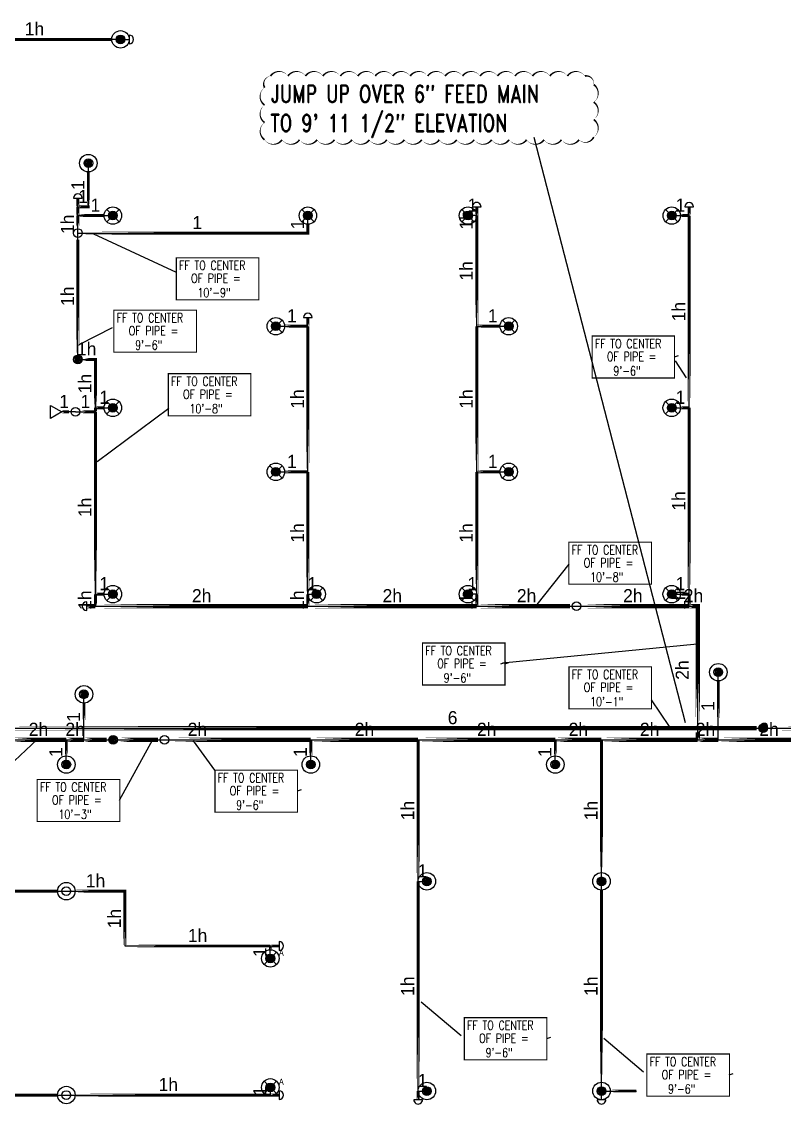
# Model space of a CAD drawing. Header units: inches. Extents: x -4258 to 19, y -149 to 1456.
# Drawn here: x -2835 to -2311, y 65 to 809 of the extents above; entities that cross this region are included whole.
import ezdxf
from ezdxf.enums import TextEntityAlignment as Align

# ---------------------------------------------------------------- set-up
doc = ezdxf.new("R2010")
doc.units = ezdxf.units.IN
doc.header["$MEASUREMENT"] = 0
for name, color, linetype in [('Coordination', 1, 'Continuous'), ('details', 1, 'Continuous'), ('headdn', 1, 'Continuous'), ('HEADUP', 1, 'Continuous'), ('PIPEBL', 1, 'Continuous'), ('pipemn', 1, 'Continuous'), ('PIPESPC', 1, 'Continuous'), ('spk-cap', 1, 'Continuous'), ('spk-pipedrop', 1, 'Continuous'), ('spk-piperise', 1, 'Continuous')]:
    doc.layers.add(name, color=color, linetype=linetype)
doc.styles.add('PDA1', font='ROMAND', dxfattribs={"width": 0.755})
doc.styles.add('PIPE', font='PIPE.SHX')

# ---------------------------------------------------------------- blocks, each defined once
blk = doc.blocks.new('DPEND3')
for p, q in [((-4.24, -4.24), (4.24, 4.24)), ((4.24, -4.24), (-4.24, 4.24))]:
    blk.add_line(p, q)
for radius in [6, 3]:
    blk.add_circle((0, 0), radius)
for points in [[(0, 0), (-3, 0), (-2.08, 2.07)], [(0, 0), (-3, 0), (-2.08, -2.07)], [(0, 0), (0, 3), (-2.12, 2.14)], [(0, 0), (0, -3), (-2.12, -2.14)], [(0, 0), (0, 3), (2.12, 2.14)], [(0, 0), (3, 0), (2.08, 2.07)], [(0, 0), (3, 0), (2.08, -2.07)], [(0, 0), (0, -3), (2.12, -2.14)]]:
    blk.add_solid(points)
blk = doc.blocks.new('SIDE1')
for p, q in [((0, 0), (7.79, 4.5)), ((7.79, -4.5), (0, 0)), ((7.79, 4.5), (7.79, -4.5))]:
    blk.add_line(p, q)
blk = doc.blocks.new('dpend1')
for radius in [6, 3]:
    blk.add_circle((0, 0), radius)
for points in [[(0.01, 2.97), (-2.53, -1.59), (-2.62, 1.36)], [(0.01, 2.97), (-2.49, -1.59), (2.52, -1.59)], [(2.52, -1.59), (0.01, 2.97), (2.6, 1.47)], [(2.52, -1.59), (-2.53, -1.59), (0.01, -2.98)]]:
    blk.add_solid(points)
blk = doc.blocks.new('SPRIG1')
for radius in [6, 3]:
    blk.add_circle((0, 0), radius)
blk = doc.blocks.new('DPEND4')
for p, q in [((4.24, -4.24), (-4.24, 4.24)), ((-4.24, -4.24), (4.24, 4.24))]:
    blk.add_line(p, q)
for radius in [6, 3]:
    blk.add_circle((0, 0), radius)
for points in [[(0, 0), (-3, 0), (-2.08, 2.07)], [(0, 0), (-3, 0), (-2.08, -2.07)], [(0, 0), (0, 3), (-2.12, 2.14)], [(0, 0), (0, -3), (-2.12, -2.14)], [(0, 0), (0, 3), (2.12, 2.14)], [(0, 0), (3, 0), (2.08, 2.07)], [(0, 0), (0, -3), (2.12, -2.14)], [(0, 0), (3, 0), (2.08, -2.07)]]:
    blk.add_solid(points)
at = {"style": 'PIPE', "width": 1.359757}
blk.add_text('A', height=4.28, dxfattribs=at).set_placement((5.9, 1.71), (9.23, 1.71), align=Align.FIT)
blk = doc.blocks.new('CAP')
blk.add_line((0, 3), (0, -3))
blk.add_arc((0, 0), 3, 270, 90)
blk = doc.blocks.new('PIPESPC')
at = {"layer": 'PIPESPC', "style": 'PIPE', "width": 0.9}
blk.add_attdef('SIZE', text='', height=9, dxfattribs=at).set_placement((0, 4.02), align=Align.CENTER)
at = {"layer": 'PIPESPC', "style": 'PIPE', "flags": 1}
blk.add_attdef('SCHED', (25.3, 3.89), '', height=9, dxfattribs=at)
blk = doc.blocks.new('vbbb122222222222')
at = {"layer": 'Coordination'}
blk.add_line((6967.97, 3928.98), (6964.31, 3927.77), dxfattribs=at)
at = {"layer": 'Coordination', "const_width": 1}
blk.add_lwpolyline([(6889.15, 3947.05), (6889.15, 3908.56), (6964.72, 3908.56), (6964.72, 3947.05), (6889.15, 3947.05)], dxfattribs=at)
at = {"layer": 'Coordination', "style": 'PDA1', "width": 0.755}
for s, p in [('FF TO CENTER', (6891.66, 3935.82)), ('OF PIPE = ', (6902.67, 3924.02)), ('9\'-6"', (6908.57, 3910.87))]:
    blk.add_text(s, height=8.4, dxfattribs=at).set_placement(p)
blk = doc.blocks.new('rise')
blk.add_circle((0, 0), 3)
blk = doc.blocks.new('drop')
blk.add_circle((0, 0), 3)
for points in [[(0.01, 2.97), (-2.53, -1.59), (-2.62, 1.36)], [(0.01, 2.97), (-2.49, -1.59), (2.52, -1.59)], [(2.52, -1.59), (0.01, 2.97), (2.6, 1.47)], [(2.52, -1.59), (-2.53, -1.59), (0.01, -2.98)]]:
    blk.add_solid(points)
blk = doc.blocks.new('vvvvbhhhhhhh')
at = {"layer": 'Coordination', "const_width": 1}
blk.add_lwpolyline([(5861.15, 4059.08), (5861.15, 4020.59), (5936.71, 4020.59), (5936.71, 4059.08), (5861.15, 4059.08)], dxfattribs=at)
at = {"layer": 'Coordination', "style": 'PDA1', "width": 0.755}
for s, p in [('FF TO CENTER', (5863.66, 4047.85)), ('OF PIPE = ', (5874.66, 4036.05)), ('10\'-1"', (5880.57, 4022.9))]:
    blk.add_text(s, height=8.4, dxfattribs=at).set_placement(p)

msp = doc.modelspace()

# ---------------------------------------------------------------- linework, layer by layer
at = {"color": 1}
for points, const_width in [([(-2885.07, 796.75), (-2772.75, 796.75)], 2), ([(-2788.84, 680.7), (-2788.84, 705.74)], 2), ([(-2796, 681.7), (-2796, 687.7)], 2), ([(-2796, 675.74), (-2796, 681.7)], 2), ([(-2796, 681.7), (-2787.84, 681.7)], 2), ([(-2796, 668.24), (-2796, 675.74)], 2), ([(-2796, 675.74), (-2778, 675.74)], 2), ([(-2521.99, 599.74), (-2521.98, 675.74)], 2), ([(-2521.98, 675.74), (-2521.98, 681.74)], 2), ([(-2381.98, 675.74), (-2376, 675.74)], 2), ([(-2376, 675.74), (-2376, 681.74)], 2), ([(-2376, 543.74), (-2376, 675.74)], 2), ([(-2638, 662.74), (-2638, 669.74)], 2), ([(-2791.5, 663.74), (-2637, 663.74)], 2), ([(-2796, 581.46), (-2796, 659.24)], 2), ([(-2638, 599.74), (-2638, 605.74)], 2), ([(-2654, 599.74), (-2638, 599.74)], 2), ([(-2638, 499.74), (-2638, 599.74)], 2), ([(-2521.99, 499.74), (-2521.99, 599.74)], 2), ([(-2521.99, 599.74), (-2506, 599.74)], 2), ([(-2791.5, 576.96), (-2783, 576.96)], 2), ([(-2784, 543.74), (-2784, 577.96)], 2), ([(-2784, 540.91), (-2784, 543.74)], 2), ([(-2784, 543.74), (-2778, 543.74)], 2), ([(-2382, 543.74), (-2376, 543.74)], 2), ([(-2376, 415.74), (-2376, 543.74)], 2), ([(-2807, 540.91), (-2802.24, 540.91)], 2), ([(-2793.24, 540.91), (-2784, 540.91)], 2), ([(-2784, 415.74), (-2784, 540.91)], 2), ([(-2654, 499.74), (-2638, 499.74)], 2), ([(-2638, 415.74), (-2638, 499.74)], 2), ([(-2522, 415.74), (-2521.99, 499.74)], 2), ([(-2521.99, 499.74), (-2506, 499.74)], 2), ([(-2784, 407.5), (-2784, 415.74)], 2), ([(-2784, 415.74), (-2778, 415.74)], 2), ([(-2638, 407.5), (-2638, 415.74)], 2), ([(-2522, 407.5), (-2522, 415.74)], 2), ([(-2382, 415.74), (-2376, 415.74)], 2), ([(-2376, 407.5), (-2376, 415.74)], 2), ([(-2790, 407.5), (-2784, 407.5)], 3), ([(-2784, 407.5), (-2638, 407.5)], 3), ([(-2638, 407.5), (-2522, 407.5)], 3), ([(-2522, 407.5), (-2457.94, 407.5)], 3), ([(-2448.94, 407.5), (-2376, 407.5)], 3), ([(-2376, 407.5), (-2368.61, 407.5)], 3), ([(-2370.11, 326.74), (-2370.11, 409)], 3), ([(-2356, 328.24), (-2356, 356.13)], 2), ([(-2791.87, 328.24), (-2791.87, 340.97)], 2), ([(-2863.5, 323.74), (-2329.64, 323.74)], 3), ([(-2370.11, 315.74), (-2370.11, 320.74)], 3), ([(-2320.64, 323.74), (-2069.7, 323.74)], 3), ([(-2842.19, 315.74), (-2804, 315.74)], 3), ([(-2804, 315.74), (-2791.87, 315.74)], 3), ([(-2804, 304.72), (-2804, 315.74)], 2), ([(-2791.87, 315.74), (-2776.38, 315.74)], 3), ([(-2767.38, 315.74), (-2741.06, 315.74)], 3), ([(-2732.06, 315.74), (-2636, 315.74)], 3), ([(-2636, 315.74), (-2562.26, 315.74)], 3), ([(-2636, 304.72), (-2636, 315.74)], 2), ([(-2562.26, 315.74), (-2468, 315.74)], 3), ([(-2562.26, 218.5), (-2562.26, 315.74)], 2), ([(-2468, 315.74), (-2436.26, 315.74)], 3), ([(-2468, 304.72), (-2468, 315.74)], 2), ([(-2436.26, 315.74), (-2370.11, 315.74)], 3), ([(-2436.26, 224.5), (-2436.26, 315.74)], 2), ([(-2370.11, 315.74), (-2356, 315.74)], 3), ([(-2356, 315.74), (-2286.26, 315.74)], 3), ([(-2562.26, 74.5), (-2562.26, 218.5)], 2), ([(-2902, 211.74), (-2810, 211.74)], 2), ([(-2798, 211.74), (-2762.78, 211.74)], 2), ([(-2763.78, 173.12), (-2763.78, 212.74)], 2), ([(-2436.26, 80.5), (-2436.26, 212.5)], 2), ([(-2764.78, 174.12), (-2663.82, 174.12)], 2), ([(-2663.82, 171.59), (-2663.82, 174.12)], 2), ([(-2663.82, 174.12), (-2657.82, 174.12)], 2), ([(-2562.26, 68.5), (-2562.26, 74.5)], 2), ([(-2430.26, 74.5), (-2412.26, 74.5)], 2), ([(-2902, 71.74), (-2810, 71.74)], 2), ([(-2798, 71.74), (-2663.82, 71.74)], 2), ([(-2663.82, 71.74), (-2657.82, 71.74)], 2)]:
    msp.add_lwpolyline(points, close=True, dxfattribs=dict(at, const_width=const_width))
at = {"layer": 'Coordination'}
for p, q in [((-2378.44, 327.44), (-2482.53, 729.37)), ((-2785.23, 663.24), (-2728.49, 636.93)), ((-2794.8, 587.43), (-2772.24, 598.94)), ((-2377.77, 564.24), (-2385.41, 576.08)), ((-2782.69, 506.93), (-2733.52, 543.52)), ((-2480.48, 408.54), (-2458.37, 436.44)), ((-2370.61, 381.5), (-2504.32, 368.31)), ((-2501.91, 368.85), (-2505.57, 367.64)), ((-2389.57, 324.9), (-2401.95, 343.18)), ((-2861.5, 280.89), (-2824, 315.97)), ((-2744.74, 315.74), (-2767.59, 274.07)), ((-2716.82, 315.03), (-2702.16, 294.9)), ((-2560.15, 135.86), (-2532.79, 112.75)), ((-2434.7, 110.9), (-2407.35, 87.8))]:
    msp.add_line(p, q, dxfattribs=at)
msp.add_lwpolyline([(-2667.74, 727.81, 0, 1.2, 0.520567), (-2655.74, 727.81, 0, 1.2, 0.520567), (-2643.74, 727.81, 0, 1.2, 0.520567), (-2631.74, 727.81, 0, 1.2, 0.520567), (-2619.74, 727.81, 0, 1.2, 0.520567), (-2607.74, 727.81, 0, 1.2, 0.520567), (-2595.74, 727.81, 0, 1.2, 0.520567), (-2583.74, 727.81, 0, 1.2, 0.520567), (-2571.74, 727.81, 0, 1.2, 0.520567), (-2559.74, 727.81, 0, 1.2, 0.520567), (-2547.74, 727.81, 0, 1.2, 0.520567), (-2535.74, 727.81, 0, 1.2, 0.520567), (-2523.74, 727.81, 0, 1.2, 0.520567), (-2511.74, 727.81, 0, 1.2, 0.520567), (-2499.74, 727.81, 0, 1.2, 0.520567), (-2487.74, 727.81, 0, 1.2, 0.520567), (-2475.74, 727.81, 0, 1.2, 0.520567), (-2463.74, 727.81, 0, 1.2, 0.520567), (-2451.74, 727.81, 0, 1.2, 0.520567), (-2441.61, 729.68, 0, 1.2, 0.520567), (-2441.61, 741.68, 0, 1.2, 0.520567), (-2441.61, 753.68, 0, 1.2, 0.520567), (-2441.61, 765.68, 0, 1.2, 0.520567), (-2447.7, 771.58, 0, 1.2, 0.520567), (-2459.7, 771.58, 0, 1.2, 0.520567), (-2471.7, 771.58, 0, 1.2, 0.520567), (-2483.7, 771.58, 0, 1.2, 0.520567), (-2495.7, 771.58, 0, 1.2, 0.520567), (-2507.7, 771.58, 0, 1.2, 0.520567), (-2519.7, 771.58, 0, 1.2, 0.520567), (-2531.7, 771.58, 0, 1.2, 0.520567), (-2543.7, 771.58, 0, 1.2, 0.520567), (-2555.7, 771.58, 0, 1.2, 0.520567), (-2567.7, 771.58, 0, 1.2, 0.520567), (-2579.7, 771.58, 0, 1.2, 0.520567), (-2591.7, 771.58, 0, 1.2, 0.520567), (-2603.7, 771.58, 0, 1.2, 0.520567), (-2615.7, 771.58, 0, 1.2, 0.520567), (-2627.7, 771.58, 0, 1.2, 0.520567), (-2639.7, 771.58, 0, 1.2, 0.520567), (-2651.7, 771.58, 0, 1.2, 0.520567), (-2663.7, 771.58, 0, 1.2, 0.520567), (-2667.74, 763.62, 0, 1.2, 0.520567), (-2667.74, 751.62, 0, 1.2, 0.520567), (-2667.74, 739.62, 0, 1.2, 0.520567)], format="xyseb", close=True, dxfattribs=at)
at = {"layer": 'Coordination', "const_width": 0.75}
for points in [[(-2728.42, 646.8), (-2728.42, 617.93), (-2671.75, 617.93), (-2671.75, 646.8), (-2728.42, 646.8)], [(-2771.26, 610.78), (-2771.26, 581.91), (-2714.58, 581.91), (-2714.58, 610.78), (-2771.26, 610.78)], [(-2733.91, 567.15), (-2733.91, 538.28), (-2677.24, 538.28), (-2677.24, 567.15), (-2733.91, 567.15)], [(-2458.62, 451.42), (-2458.62, 422.55), (-2401.94, 422.55), (-2401.94, 451.42), (-2458.62, 451.42)], [(-2823.96, 288.53), (-2823.96, 259.66), (-2767.29, 259.66), (-2767.29, 288.53), (-2823.96, 288.53)]]:
    msp.add_lwpolyline(points, dxfattribs=at)
at = {"layer": 'PIPEBL'}
for p, q in [((-2766.75, 796.75), (-2885.07, 796.75)), ((-2766.75, 796.75), (-2760.75, 796.75)), ((-2788.84, 681.7), (-2788.84, 711.74)), ((-2796, 681.7), (-2796, 687.7)), ((-2796, 675.74), (-2796, 681.7)), ((-2796, 681.7), (-2788.84, 681.7)), ((-2521.98, 675.74), (-2521.98, 681.74)), ((-2376, 675.74), (-2376, 681.74)), ((-2796, 663.74), (-2796, 675.74)), ((-2796, 675.74), (-2772, 675.74)), ((-2638, 663.74), (-2638, 675.74)), ((-2521.98, 675.74), (-2527.98, 675.74)), ((-2521.99, 599.74), (-2521.98, 675.74)), ((-2387.98, 675.74), (-2376, 675.74)), ((-2376, 543.74), (-2376, 675.74)), ((-2796, 576.96), (-2796, 663.74)), ((-2796, 663.74), (-2638, 663.74)), ((-2638, 599.74), (-2638, 605.74)), ((-2660, 599.74), (-2638, 599.74)), ((-2638, 499.74), (-2638, 599.74)), ((-2521.99, 499.74), (-2521.99, 599.74)), ((-2521.99, 599.74), (-2500, 599.74)), ((-2796, 576.96), (-2784, 576.96)), ((-2784, 543.74), (-2784, 576.96)), ((-2784, 540.91), (-2784, 543.74)), ((-2784, 543.74), (-2772, 543.74)), ((-2388, 543.74), (-2376, 543.74)), ((-2376, 415.74), (-2376, 543.74)), ((-2797.74, 540.91), (-2807, 540.91)), ((-2797.74, 540.91), (-2784, 540.91)), ((-2784, 415.74), (-2784, 540.91)), ((-2660, 499.74), (-2638, 499.74)), ((-2638, 415.74), (-2638, 499.74)), ((-2522, 415.74), (-2521.99, 499.74)), ((-2521.99, 499.74), (-2500, 499.74)), ((-2784, 407.5), (-2784, 415.74)), ((-2784, 415.74), (-2772, 415.74)), ((-2638, 407.5), (-2638, 415.74)), ((-2638, 415.74), (-2632, 415.74)), ((-2522, 415.74), (-2528, 415.74)), ((-2522, 415.74), (-2522, 407.5)), ((-2388, 415.74), (-2376, 415.74)), ((-2376, 407.5), (-2376, 415.74)), ((-2356, 315.74), (-2356, 362.13)), ((-2791.87, 315.74), (-2791.87, 346.97)), ((-2804, 298.72), (-2804, 315.74)), ((-2636, 298.72), (-2636, 315.74)), ((-2562.26, 218.5), (-2562.26, 315.74)), ((-2468, 298.72), (-2468, 315.74)), ((-2436.26, 218.5), (-2436.26, 315.74)), ((-2562.26, 74.5), (-2562.26, 218.5)), ((-2562.26, 218.5), (-2556.26, 218.5)), ((-2436.26, 74.5), (-2436.26, 218.5)), ((-2562.26, 74.5), (-2556.26, 74.5)), ((-2562.26, 74.5), (-2562.26, 68.5)), ((-2436.26, 74.5), (-2412.26, 74.5)), ((-2436.26, 68.5), (-2436.26, 74.5))]:
    msp.add_line(p, q, dxfattribs=at)
at = {"layer": 'PIPEBL', "color": 1}
for p, q in [((-2908, 211.74), (-2804, 211.74)), ((-2804, 211.74), (-2763.78, 211.74)), ((-2763.78, 211.74), (-2763.78, 174.12)), ((-2763.78, 174.12), (-2663.82, 174.12)), ((-2663.82, 165.59), (-2663.82, 174.12)), ((-2663.82, 174.12), (-2657.82, 174.12)), ((-2663.82, 77), (-2663.82, 71.74)), ((-2908, 71.74), (-2804, 71.74)), ((-2804, 71.74), (-2663.82, 71.74)), ((-2663.82, 71.74), (-2657.82, 71.74))]:
    msp.add_line(p, q, dxfattribs=at)
at = {"layer": 'pipemn'}
for p, q in [((-2784, 407.5), (-2790, 407.5)), ((-2784, 407.5), (-2638, 407.5)), ((-2638, 407.5), (-2522, 407.5)), ((-2522, 407.5), (-2453.44, 407.5)), ((-2453.44, 407.5), (-2376, 407.5)), ((-2376, 407.5), (-2370.11, 407.5)), ((-2370.11, 315.74), (-2370.11, 407.5))]:
    msp.add_line(p, q, dxfattribs=at)
at = {"layer": 'pipemn', "color": 5}
for p, q in [((-2868, 323.74), (-2325.14, 323.74)), ((-2325.14, 323.74), (-2069.7, 323.74))]:
    msp.add_line(p, q, dxfattribs=at)
at = {"layer": 'pipemn', "color": 6}
for p, q in [((-2842.19, 315.74), (-2804, 315.74)), ((-2804, 315.74), (-2791.87, 315.74)), ((-2791.87, 315.74), (-2771.88, 315.74)), ((-2771.88, 315.74), (-2736.56, 315.74)), ((-2736.56, 315.74), (-2636, 315.74)), ((-2636, 315.74), (-2562.26, 315.74)), ((-2562.26, 315.74), (-2468, 315.74)), ((-2468, 315.74), (-2436.26, 315.74)), ((-2436.26, 315.74), (-2370.11, 315.74)), ((-2370.11, 315.74), (-2356, 315.74)), ((-2356, 315.74), (-2286.26, 315.74))]:
    msp.add_line(p, q, dxfattribs=at)

# ---------------------------------------------------------------- block references
at = {"layer": 'Coordination', "xscale": 0.75, "yscale": 0.75, "zscale": 0.75}
for name, p in [('vbbb122222222222', (-7609.56, -2367.24)), ('vbbb122222222222', (-7726.12, -2578.09)), ('vvvvbhhhhhhh', (-6854.48, -2678.43)), ('vbbb122222222222', (-7868.71, -2665.42)), ('vbbb122222222222', (-7697.35, -2835.42)), ('vbbb122222222222', (-7571.9, -2860.38))]:
    msp.add_blockref(name, p, dxfattribs=at)
at = {"layer": 'headdn'}
for name, p in [('dpend1', (-2766.75, 796.75)), ('dpend1', (-2788.84, 711.74)), ('DPEND3', (-2772, 675.74)), ('DPEND3', (-2638, 675.74)), ('DPEND3', (-2527.98, 675.74)), ('DPEND3', (-2387.98, 675.74)), ('DPEND3', (-2660, 599.74)), ('DPEND3', (-2500, 599.74)), ('DPEND3', (-2772, 543.74)), ('DPEND3', (-2388, 543.74)), ('DPEND3', (-2660, 499.74)), ('DPEND3', (-2500, 499.74)), ('DPEND3', (-2772, 415.74)), ('DPEND3', (-2632, 415.74)), ('DPEND3', (-2528, 415.74)), ('DPEND3', (-2388, 415.74)), ('dpend1', (-2356, 362.13)), ('dpend1', (-2791.87, 346.97)), ('dpend1', (-2804, 298.72)), ('dpend1', (-2636, 298.72)), ('dpend1', (-2468, 298.72)), ('dpend1', (-2556.26, 218.5)), ('dpend1', (-2436.26, 218.5)), ('DPEND4', (-2663.82, 165.59)), ('DPEND4', (-2663.82, 77)), ('dpend1', (-2556.26, 74.5)), ('dpend1', (-2436.26, 74.5))]:
    msp.add_blockref(name, p, dxfattribs=at)
at = {"layer": 'headdn', "rotation": 180}
msp.add_blockref('SIDE1', (-2807, 540.91), dxfattribs=at)
at = {"layer": 'HEADUP'}
for p in [(-2804, 211.74), (-2804, 71.74)]:
    msp.add_blockref('SPRIG1', p, dxfattribs=at)
at = {"layer": 'PIPESPC'}
ref = msp.add_blockref('PIPESPC', (-2825.91, 796.75), dxfattribs=at)
ref.add_attrib('SIZE', '1h', dxfattribs={"color": 0, "height": 9, "style": 'PIPE'}).set_placement((-2825.91, 796.75), align=Align.BOTTOM_CENTER)
ref = msp.add_blockref('PIPESPC', (-2788.84, 696.72), dxfattribs=dict(at, rotation=90))
ref.add_attrib('SIZE', '1', dxfattribs={"color": 0, "height": 9, "rotation": 90, "style": 'PIPE'}).set_placement((-2788.84, 696.72), align=Align.BOTTOM_CENTER)
ref = msp.add_blockref('PIPESPC', (-2792.42, 681.7), dxfattribs=at)
ref.add_attrib('SIZE', '1', dxfattribs={"color": 0, "height": 9, "style": 'PIPE'}).set_placement((-2792.42, 681.7), align=Align.BOTTOM_CENTER)
ref = msp.add_blockref('PIPESPC', (-2784, 675.74), dxfattribs=at)
ref.add_attrib('SIZE', '1', dxfattribs={"color": 0, "height": 9, "style": 'PIPE'}).set_placement((-2784, 675.74), align=Align.BOTTOM_CENTER)
ref = msp.add_blockref('PIPESPC', (-2524.98, 675.74), dxfattribs=at)
ref.add_attrib('SIZE', '1', dxfattribs={"color": 0, "height": 9, "style": 'PIPE'}).set_placement((-2524.98, 675.74), align=Align.BOTTOM_CENTER)
ref = msp.add_blockref('PIPESPC', (-2381.99, 675.74), dxfattribs=at)
ref.add_attrib('SIZE', '1', dxfattribs={"color": 0, "height": 9, "style": 'PIPE'}).set_placement((-2381.99, 675.74), align=Align.BOTTOM_CENTER)
ref = msp.add_blockref('PIPESPC', (-2521.98, 672.74), dxfattribs=dict(at, rotation=89.9962076715677))
ref.add_attrib('SIZE', '1h', dxfattribs={"color": 0, "height": 9, "rotation": 89.99621, "style": 'PIPE'}).set_placement((-2521.98, 672.74), align=Align.BOTTOM_CENTER)
ref = msp.add_blockref('PIPESPC', (-2796, 669.74), dxfattribs=dict(at, rotation=90))
ref.add_attrib('SIZE', '1h', dxfattribs={"color": 0, "height": 9, "rotation": 90, "style": 'PIPE'}).set_placement((-2796, 669.74), align=Align.BOTTOM_CENTER)
ref = msp.add_blockref('PIPESPC', (-2714, 663.74), dxfattribs=at)
ref.add_attrib('SIZE', '1', dxfattribs={"color": 0, "height": 9, "style": 'PIPE'}).set_placement((-2714, 663.74), align=Align.BOTTOM_CENTER)
ref = msp.add_blockref('PIPESPC', (-2638, 669.74), dxfattribs=dict(at, rotation=90))
ref.add_attrib('SIZE', '1', dxfattribs={"color": 0, "height": 9, "rotation": 90, "style": 'PIPE'}).set_placement((-2638, 669.74), align=Align.BOTTOM_CENTER)
ref = msp.add_blockref('PIPESPC', (-2521.99, 637.74), dxfattribs=dict(at, rotation=89.99620767155518))
ref.add_attrib('SIZE', '1h', dxfattribs={"color": 0, "height": 9, "rotation": 89.99621, "style": 'PIPE'}).set_placement((-2521.99, 637.74), align=Align.BOTTOM_CENTER)
ref = msp.add_blockref('PIPESPC', (-2796, 620.35), dxfattribs=dict(at, rotation=90))
ref.add_attrib('SIZE', '1h', dxfattribs={"color": 0, "height": 9, "rotation": 90, "style": 'PIPE'}).set_placement((-2796, 620.35), align=Align.BOTTOM_CENTER)
ref = msp.add_blockref('PIPESPC', (-2649, 599.74), dxfattribs=at)
ref.add_attrib('SIZE', '1', dxfattribs={"color": 0, "height": 9, "style": 'PIPE'}).set_placement((-2649, 599.74), align=Align.BOTTOM_CENTER)
ref = msp.add_blockref('PIPESPC', (-2510.99, 599.74), dxfattribs=at)
ref.add_attrib('SIZE', '1', dxfattribs={"color": 0, "height": 9, "style": 'PIPE'}).set_placement((-2510.99, 599.74), align=Align.BOTTOM_CENTER)
ref = msp.add_blockref('PIPESPC', (-2376, 609.74), dxfattribs=dict(at, rotation=90))
ref.add_attrib('SIZE', '1h', dxfattribs={"color": 0, "height": 9, "rotation": 90, "style": 'PIPE'}).set_placement((-2376, 609.74), align=Align.BOTTOM_CENTER)
ref = msp.add_blockref('PIPESPC', (-2790, 576.96), dxfattribs=at)
ref.add_attrib('SIZE', '1h', dxfattribs={"color": 0, "height": 9, "style": 'PIPE'}).set_placement((-2790, 576.96), align=Align.BOTTOM_CENTER)
ref = msp.add_blockref('PIPESPC', (-2784, 560.35), dxfattribs=dict(at, rotation=90))
ref.add_attrib('SIZE', '1h', dxfattribs={"color": 0, "height": 9, "rotation": 90, "style": 'PIPE'}).set_placement((-2784, 560.35), align=Align.BOTTOM_CENTER)
ref = msp.add_blockref('PIPESPC', (-2805.5, 540.91), dxfattribs=at)
ref.add_attrib('SIZE', '1', dxfattribs={"color": 0, "height": 9, "style": 'PIPE'}).set_placement((-2805.5, 540.91), align=Align.BOTTOM_CENTER)
ref = msp.add_blockref('PIPESPC', (-2790.87, 540.91), dxfattribs=at)
ref.add_attrib('SIZE', '1', dxfattribs={"color": 0, "height": 9, "style": 'PIPE'}).set_placement((-2790.87, 540.91), align=Align.BOTTOM_CENTER)
ref = msp.add_blockref('PIPESPC', (-2778, 543.74), dxfattribs=at)
ref.add_attrib('SIZE', '1', dxfattribs={"color": 0, "height": 9, "style": 'PIPE'}).set_placement((-2778, 543.74), align=Align.BOTTOM_CENTER)
ref = msp.add_blockref('PIPESPC', (-2638, 549.74), dxfattribs=dict(at, rotation=90))
ref.add_attrib('SIZE', '1h', dxfattribs={"color": 0, "height": 9, "rotation": 90, "style": 'PIPE'}).set_placement((-2638, 549.74), align=Align.BOTTOM_CENTER)
ref = msp.add_blockref('PIPESPC', (-2521.99, 549.74), dxfattribs=dict(at, rotation=89.9962076715553))
ref.add_attrib('SIZE', '1h', dxfattribs={"color": 0, "height": 9, "rotation": 89.99621, "style": 'PIPE'}).set_placement((-2521.99, 549.74), align=Align.BOTTOM_CENTER)
ref = msp.add_blockref('PIPESPC', (-2382, 543.74), dxfattribs=at)
ref.add_attrib('SIZE', '1', dxfattribs={"color": 0, "height": 9, "style": 'PIPE'}).set_placement((-2382, 543.74), align=Align.BOTTOM_CENTER)
ref = msp.add_blockref('PIPESPC', (-2649, 499.74), dxfattribs=at)
ref.add_attrib('SIZE', '1', dxfattribs={"color": 0, "height": 9, "style": 'PIPE'}).set_placement((-2649, 499.74), align=Align.BOTTOM_CENTER)
ref = msp.add_blockref('PIPESPC', (-2511, 499.74), dxfattribs=at)
ref.add_attrib('SIZE', '1', dxfattribs={"color": 0, "height": 9, "style": 'PIPE'}).set_placement((-2511, 499.74), align=Align.BOTTOM_CENTER)
ref = msp.add_blockref('PIPESPC', (-2376, 479.74), dxfattribs=dict(at, rotation=90))
ref.add_attrib('SIZE', '1h', dxfattribs={"color": 0, "height": 9, "rotation": 90, "style": 'PIPE'}).set_placement((-2376, 479.74), align=Align.BOTTOM_CENTER)
ref = msp.add_blockref('PIPESPC', (-2784, 475.32), dxfattribs=dict(at, rotation=90))
ref.add_attrib('SIZE', '1h', dxfattribs={"color": 0, "height": 9, "rotation": 90, "style": 'PIPE'}).set_placement((-2784, 475.32), align=Align.BOTTOM_CENTER)
ref = msp.add_blockref('PIPESPC', (-2638, 457.74), dxfattribs=dict(at, rotation=90))
ref.add_attrib('SIZE', '1h', dxfattribs={"color": 0, "height": 9, "rotation": 90, "style": 'PIPE'}).set_placement((-2638, 457.74), align=Align.BOTTOM_CENTER)
ref = msp.add_blockref('PIPESPC', (-2522, 457.74), dxfattribs=dict(at, rotation=89.99620767155592))
ref.add_attrib('SIZE', '1h', dxfattribs={"color": 0, "height": 9, "rotation": 89.99621, "style": 'PIPE'}).set_placement((-2522, 457.74), align=Align.BOTTOM_CENTER)
ref = msp.add_blockref('PIPESPC', (-2778, 415.74), dxfattribs=at)
ref.add_attrib('SIZE', '1', dxfattribs={"color": 0, "height": 9, "style": 'PIPE'}).set_placement((-2778, 415.74), align=Align.BOTTOM_CENTER)
ref = msp.add_blockref('PIPESPC', (-2635, 415.74), dxfattribs=at)
ref.add_attrib('SIZE', '1', dxfattribs={"color": 0, "height": 9, "style": 'PIPE'}).set_placement((-2635, 415.74), align=Align.BOTTOM_CENTER)
ref = msp.add_blockref('PIPESPC', (-2525, 415.74), dxfattribs=at)
ref.add_attrib('SIZE', '1', dxfattribs={"color": 0, "height": 9, "style": 'PIPE'}).set_placement((-2525, 415.74), align=Align.BOTTOM_CENTER)
ref = msp.add_blockref('PIPESPC', (-2382, 415.74), dxfattribs=at)
ref.add_attrib('SIZE', '1', dxfattribs={"color": 0, "height": 9, "style": 'PIPE'}).set_placement((-2382, 415.74), align=Align.BOTTOM_CENTER)
ref = msp.add_blockref('PIPESPC', (-2784, 411.62), dxfattribs=dict(at, rotation=90))
ref.add_attrib('SIZE', '1h', dxfattribs={"color": 0, "height": 9, "rotation": 90, "style": 'PIPE'}).set_placement((-2784, 411.62), align=Align.BOTTOM_CENTER)
ref = msp.add_blockref('PIPESPC', (-2711, 407.5), dxfattribs=at)
ref.add_attrib('SIZE', '2h', dxfattribs={"color": 0, "height": 9, "style": 'PIPE'}).set_placement((-2711, 407.5), align=Align.BOTTOM_CENTER)
ref = msp.add_blockref('PIPESPC', (-2638, 411.62), dxfattribs=dict(at, rotation=90))
ref.add_attrib('SIZE', '1h', dxfattribs={"color": 0, "height": 9, "rotation": 90, "style": 'PIPE'}).set_placement((-2638, 411.62), align=Align.BOTTOM_CENTER)
ref = msp.add_blockref('PIPESPC', (-2580, 407.5), dxfattribs=at)
ref.add_attrib('SIZE', '2h', dxfattribs={"color": 0, "height": 9, "style": 'PIPE'}).set_placement((-2580, 407.5), align=Align.BOTTOM_CENTER)
ref = msp.add_blockref('PIPESPC', (-2522, 411.62), dxfattribs=dict(at, rotation=89.99999999999368))
ref.add_attrib('SIZE', '1h', dxfattribs={"color": 0, "height": 9, "rotation": 90, "style": 'PIPE'}).set_placement((-2522, 411.62), align=Align.BOTTOM_CENTER)
ref = msp.add_blockref('PIPESPC', (-2487.72, 407.5), dxfattribs=at)
ref.add_attrib('SIZE', '2h', dxfattribs={"color": 0, "height": 9, "style": 'PIPE'}).set_placement((-2487.72, 407.5), align=Align.BOTTOM_CENTER)
ref = msp.add_blockref('PIPESPC', (-2414.72, 407.5), dxfattribs=at)
ref.add_attrib('SIZE', '2h', dxfattribs={"color": 0, "height": 9, "style": 'PIPE'}).set_placement((-2414.72, 407.5), align=Align.BOTTOM_CENTER)
ref = msp.add_blockref('PIPESPC', (-2376, 411.62), dxfattribs=dict(at, rotation=90))
ref.add_attrib('SIZE', '1h', dxfattribs={"color": 0, "height": 9, "rotation": 90, "style": 'PIPE'}).set_placement((-2376, 411.62), align=Align.BOTTOM_CENTER)
ref = msp.add_blockref('PIPESPC', (-2373.05, 407.5), dxfattribs=at)
ref.add_attrib('SIZE', '2h', dxfattribs={"color": 0, "height": 9, "style": 'PIPE'}).set_placement((-2373.05, 407.5), align=Align.BOTTOM_CENTER)
ref = msp.add_blockref('PIPESPC', (-2373.57, 363.62), dxfattribs=dict(at, rotation=90))
ref.add_attrib('SIZE', '2h', dxfattribs={"color": 0, "height": 9, "rotation": 90, "style": 'PIPE'}).set_placement((-2373.57, 363.62), align=Align.BOTTOM_CENTER)
ref = msp.add_blockref('PIPESPC', (-2538.57, 323.74), dxfattribs=at)
ref.add_attrib('SIZE', '6', dxfattribs={"color": 0, "height": 9, "style": 'PIPE'}).set_placement((-2538.57, 323.74), align=Align.BOTTOM_CENTER)
ref = msp.add_blockref('PIPESPC', (-2356, 338.93), dxfattribs=dict(at, rotation=90))
ref.add_attrib('SIZE', '1', dxfattribs={"color": 0, "height": 9, "rotation": 90, "style": 'PIPE'}).set_placement((-2356, 338.93), align=Align.BOTTOM_CENTER)
ref = msp.add_blockref('PIPESPC', (-2823.1, 315.74), dxfattribs=at)
ref.add_attrib('SIZE', '2h', dxfattribs={"color": 0, "height": 9, "style": 'PIPE'}).set_placement((-2823.1, 315.74), align=Align.BOTTOM_CENTER)
ref = msp.add_blockref('PIPESPC', (-2797.93, 315.74), dxfattribs=at)
ref.add_attrib('SIZE', '2h', dxfattribs={"color": 0, "height": 9, "style": 'PIPE'}).set_placement((-2797.93, 315.74), align=Align.BOTTOM_CENTER)
ref = msp.add_blockref('PIPESPC', (-2791.87, 331.36), dxfattribs=dict(at, rotation=90))
ref.add_attrib('SIZE', '1', dxfattribs={"color": 0, "height": 9, "rotation": 90, "style": 'PIPE'}).set_placement((-2791.87, 331.36), align=Align.BOTTOM_CENTER)
ref = msp.add_blockref('PIPESPC', (-2713.93, 315.74), dxfattribs=at)
ref.add_attrib('SIZE', '2h', dxfattribs={"color": 0, "height": 9, "style": 'PIPE'}).set_placement((-2713.93, 315.74), align=Align.BOTTOM_CENTER)
ref = msp.add_blockref('PIPESPC', (-2599.13, 315.74), dxfattribs=at)
ref.add_attrib('SIZE', '2h', dxfattribs={"color": 0, "height": 9, "style": 'PIPE'}).set_placement((-2599.13, 315.74), align=Align.BOTTOM_CENTER)
ref = msp.add_blockref('PIPESPC', (-2515.13, 315.74), dxfattribs=at)
ref.add_attrib('SIZE', '2h', dxfattribs={"color": 0, "height": 9, "style": 'PIPE'}).set_placement((-2515.13, 315.74), align=Align.BOTTOM_CENTER)
ref = msp.add_blockref('PIPESPC', (-2452.13, 315.74), dxfattribs=at)
ref.add_attrib('SIZE', '2h', dxfattribs={"color": 0, "height": 9, "style": 'PIPE'}).set_placement((-2452.13, 315.74), align=Align.BOTTOM_CENTER)
ref = msp.add_blockref('PIPESPC', (-2403.18, 315.74), dxfattribs=at)
ref.add_attrib('SIZE', '2h', dxfattribs={"color": 0, "height": 9, "style": 'PIPE'}).set_placement((-2403.18, 315.74), align=Align.BOTTOM_CENTER)
ref = msp.add_blockref('PIPESPC', (-2364.79, 315.74), dxfattribs=at)
ref.add_attrib('SIZE', '2h', dxfattribs={"color": 0, "height": 9, "style": 'PIPE'}).set_placement((-2364.79, 315.74), align=Align.BOTTOM_CENTER)
ref = msp.add_blockref('PIPESPC', (-2321.13, 315.74), dxfattribs=at)
ref.add_attrib('SIZE', '2h', dxfattribs={"color": 0, "height": 9, "style": 'PIPE'}).set_placement((-2321.13, 315.74), align=Align.BOTTOM_CENTER)
ref = msp.add_blockref('PIPESPC', (-2804, 307.23), dxfattribs=dict(at, rotation=90.00000000000249))
ref.add_attrib('SIZE', '1', dxfattribs={"color": 0, "height": 9, "rotation": 90, "style": 'PIPE'}).set_placement((-2804, 307.23), align=Align.BOTTOM_CENTER)
ref = msp.add_blockref('PIPESPC', (-2636, 307.23), dxfattribs=dict(at, rotation=89.99999999999753))
ref.add_attrib('SIZE', '1', dxfattribs={"color": 0, "height": 9, "rotation": 90, "style": 'PIPE'}).set_placement((-2636, 307.23), align=Align.BOTTOM_CENTER)
ref = msp.add_blockref('PIPESPC', (-2468, 307.23), dxfattribs=dict(at, rotation=90))
ref.add_attrib('SIZE', '1', dxfattribs={"color": 0, "height": 9, "rotation": 90, "style": 'PIPE'}).set_placement((-2468, 307.23), align=Align.BOTTOM_CENTER)
ref = msp.add_blockref('PIPESPC', (-2562.26, 267.12), dxfattribs=dict(at, rotation=90))
ref.add_attrib('SIZE', '1h', dxfattribs={"color": 0, "height": 9, "rotation": 90, "style": 'PIPE'}).set_placement((-2562.26, 267.12), align=Align.BOTTOM_CENTER)
ref = msp.add_blockref('PIPESPC', (-2436.26, 267.12), dxfattribs=dict(at, rotation=89.9999999999995))
ref.add_attrib('SIZE', '1h', dxfattribs={"color": 0, "height": 9, "rotation": 90, "style": 'PIPE'}).set_placement((-2436.26, 267.12), align=Align.BOTTOM_CENTER)
ref = msp.add_blockref('PIPESPC', (-2783.89, 211.74), dxfattribs=at)
ref.add_attrib('SIZE', '1h', dxfattribs={"color": 0, "height": 9, "style": 'PIPE'}).set_placement((-2783.89, 211.74), align=Align.BOTTOM_CENTER)
ref = msp.add_blockref('PIPESPC', (-2559.26, 218.5), dxfattribs=at)
ref.add_attrib('SIZE', '1', dxfattribs={"color": 0, "height": 9, "style": 'PIPE'}).set_placement((-2559.26, 218.5), align=Align.BOTTOM_CENTER)
ref = msp.add_blockref('PIPESPC', (-2763.78, 192.93), dxfattribs=dict(at, rotation=90))
ref.add_attrib('SIZE', '1h', dxfattribs={"color": 0, "height": 9, "rotation": 90, "style": 'PIPE'}).set_placement((-2763.78, 192.93), align=Align.BOTTOM_CENTER)
ref = msp.add_blockref('PIPESPC', (-2713.8, 174.12), dxfattribs=at)
ref.add_attrib('SIZE', '1h', dxfattribs={"color": 0, "height": 9, "style": 'PIPE'}).set_placement((-2713.8, 174.12), align=Align.BOTTOM_CENTER)
ref = msp.add_blockref('PIPESPC', (-2663.82, 169.85), dxfattribs=dict(at, rotation=90))
ref.add_attrib('SIZE', '1', dxfattribs={"color": 0, "height": 9, "rotation": 90, "style": 'PIPE'}).set_placement((-2663.82, 169.85), align=Align.BOTTOM_CENTER)
ref = msp.add_blockref('PIPESPC', (-2562.26, 146.5), dxfattribs=dict(at, rotation=90))
ref.add_attrib('SIZE', '1h', dxfattribs={"color": 0, "height": 9, "rotation": 90, "style": 'PIPE'}).set_placement((-2562.26, 146.5), align=Align.BOTTOM_CENTER)
ref = msp.add_blockref('PIPESPC', (-2436.26, 146.5), dxfattribs=dict(at, rotation=90))
ref.add_attrib('SIZE', '1h', dxfattribs={"color": 0, "height": 9, "rotation": 90, "style": 'PIPE'}).set_placement((-2436.26, 146.5), align=Align.BOTTOM_CENTER)
ref = msp.add_blockref('PIPESPC', (-2733.91, 71.74), dxfattribs=at)
ref.add_attrib('SIZE', '1h', dxfattribs={"color": 0, "height": 9, "style": 'PIPE'}).set_placement((-2733.91, 71.74), align=Align.BOTTOM_CENTER)
ref = msp.add_blockref('PIPESPC', (-2559.26, 74.5), dxfattribs=at)
ref.add_attrib('SIZE', '1', dxfattribs={"color": 0, "height": 9, "style": 'PIPE'}).set_placement((-2559.26, 74.5), align=Align.BOTTOM_CENTER)
ref = msp.add_blockref('PIPESPC', (-2663.82, 74.37), dxfattribs=dict(at, rotation=90))
ref.add_attrib('SIZE', '1', dxfattribs={"color": 0, "height": 9, "rotation": 90, "style": 'PIPE'}).set_placement((-2663.82, 74.37), align=Align.BOTTOM_CENTER)
at = {"layer": 'spk-cap'}
for p in [(-2760.75, 796.75), (-2657.82, 174.12), (-2657.82, 71.74)]:
    msp.add_blockref('CAP', p, dxfattribs=at)
for p, rotation in [((-2796, 687.7), 90.00000000002773), ((-2521.98, 681.74), 89.99620767158297), ((-2376, 681.74), 90.00000000002773), ((-2638, 605.74), 90.00000000002773), ((-2790, 407.5), 180.0000000000555), ((-2562.26, 68.5), 270.0000000000834), ((-2436.26, 68.5), 270.0000000000834)]:
    msp.add_blockref('CAP', p, dxfattribs=dict(at, rotation=rotation))
at = {"layer": 'spk-pipedrop'}
for p, rotation in [((-2796, 576.96), 180.0000000000555), ((-2771.88, 315.74), 180.0000000000563)]:
    msp.add_blockref('drop', p, dxfattribs=dict(at, rotation=rotation))
msp.add_blockref('drop', (-2325.14, 323.74), dxfattribs=at)
at = {"layer": 'spk-piperise'}
for p, rotation in [((-2796, 663.74), 180.0000000000555), ((-2797.74, 540.91), 180.0000000000555), ((-2453.44, 407.5), 180.0000000000552), ((-2736.56, 315.74), 180.0000000000555)]:
    msp.add_blockref('rise', p, dxfattribs=dict(at, rotation=rotation))

# ---------------------------------------------------------------- texts
at = {"layer": 'Coordination', "style": 'PDA1', "width": 0.755}
for s, p in [('FF TO CENTER', (-2726.54, 638.38)), ('OF PIPE = ', (-2718.28, 629.53)), ('10\'-9"', (-2713.85, 619.67)), ('FF TO CENTER', (-2769.37, 602.36)), ('OF PIPE = ', (-2761.12, 593.51)), ('9\'-6"', (-2756.69, 583.65)), ('FF TO CENTER', (-2732.03, 558.73)), ('OF PIPE = ', (-2723.77, 549.88)), ('10\'-8"', (-2719.34, 540.02)), ('FF TO CENTER', (-2456.74, 442.99)), ('OF PIPE = ', (-2448.48, 434.14)), ('10\'-8"', (-2444.05, 424.28)), ('FF TO CENTER', (-2822.08, 280.11)), ('OF PIPE = ', (-2813.82, 271.26)), ('10\'-3"', (-2809.39, 261.4))]:
    msp.add_text(s, height=6.3, dxfattribs=at).set_placement(p)
at = {"layer": 'Coordination', "insert": (-2663.89, 729.36), "char_height": 12, "width": 266.3109, "attachment_point": 7, "style": 'PDA1'}
msp.add_mtext('JUMP UP OVER 6" FEED MAIN\\PTO 9\' 11 1/2" ELEVATION', dxfattribs=at)
at = {"layer": 'details', "insert": (-2351.7, 173.04), "char_height": 9, "attachment_point": 6, "style": 'PDA1'}
msp.add_mtext('\\A1;', dxfattribs=at)

doc.saveas('drawing.dxf')
